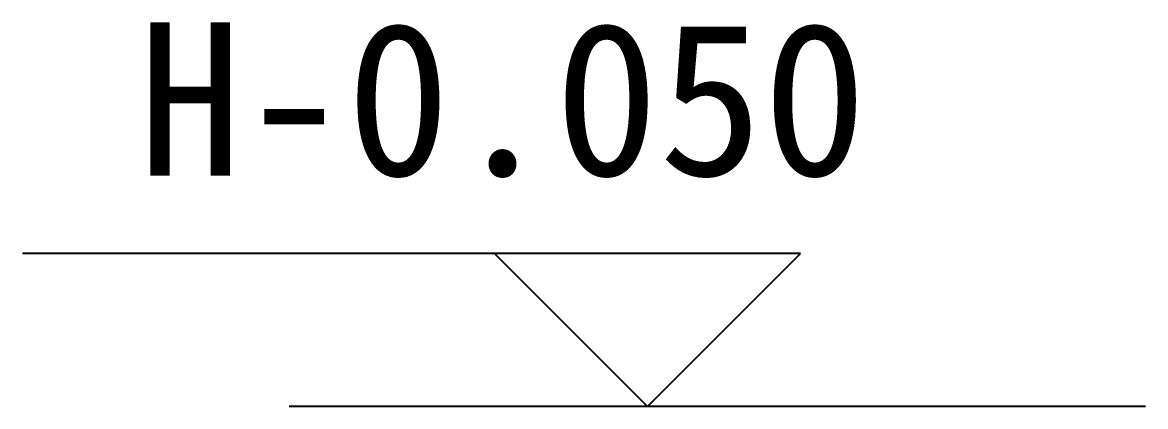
# Model space of a CAD drawing. Header units: metres. Extents: x -297 to 2210, y -16 to 3309.
# Drawn here: x -59.2 to 381, y 1698.3 to 1848.9 of the extents above; entities that cross this region are included whole.
import ezdxf

# ---------------------------------------------------------------- set-up
doc = ezdxf.new("R2010")
doc.units = ezdxf.units.M
doc.layers.add('PUB_DIM', color=3, linetype='Continuous')
doc.layers.add('PUB_TEXT', color=7, linetype='Continuous')

msp = doc.modelspace()

# ---------------------------------------------------------------- linework, layer by layer
at = {"layer": 'PUB_DIM'}
for p, q in [((185.81, 1758.3), (-59.23, 1758.3)), ((245.81, 1758.3), (125.81, 1758.3)), ((125.81, 1758.3), (185.81, 1698.3)), ((185.81, 1698.3), (245.81, 1758.3)), ((381.02, 1698.3), (45.29, 1698.3))]:
    msp.add_line(p, q, dxfattribs=at)

# ---------------------------------------------------------------- texts
at = {"layer": 'PUB_TEXT'}
msp.add_text('H-0.050', height=60, dxfattribs=at).set_placement((-13.91, 1788.88))

doc.saveas('drawing.dxf')
